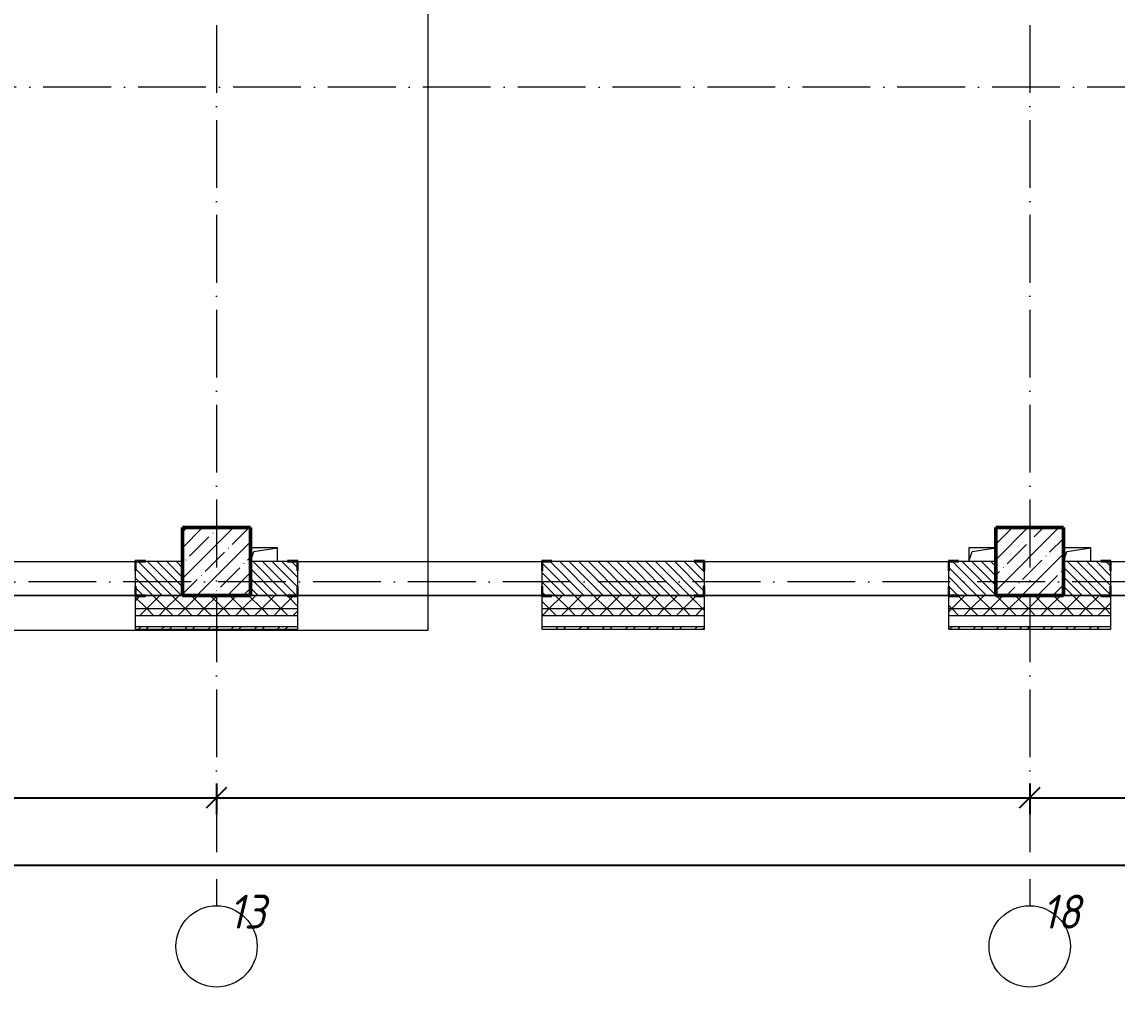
# Model space of a CAD drawing. Header units: millimetres. Extents: x -401725 to 250493, y 305116 to 802890.
# Drawn here: x 164200 to 172280, y 375834 to 382954 of the extents above; entities that cross this region are included whole.
import ezdxf

# ---------------------------------------------------------------- set-up
doc = ezdxf.new("R2010")
doc.units = ezdxf.units.MM
doc.linetypes.add('50_200_ШТРИХ_1Т_ш5_п1_п1_', pattern=[700, 500, -100, 0, -100])
for name, color, linetype, lineweight in [('A-____-____-DIMS', 7, 'Continuous', 9), ('A-GENM-____-MCUT', 7, 'Continuous', 25), ('A-GENM-____-OTLN', 7, 'Continuous', 9), ('A-GENM-____-OTLN-1', 7, 'Continuous', 25), ('A-WALL-____-MCUT', 7, 'Continuous', 13), ('A-WALL-____-MCUT-1', 7, 'Continuous', 9), ('A-WALL-____-OTLN', 7, 'Continuous', 9), ('A-WALL-____-PATT-1', 7, 'Continuous', 9), ('A-WALL-FNSH-MCUT-1', 7, 'Continuous', 9), ('S-COLS-____-MCUT', 7, 'Continuous', 50), ('S-COLS-____-OTLN', 7, 'Continuous', 9), ('S-GRID-____-IDEN', 7, 'Continuous', 9), ('S-GRID-____-OTLN-1', 7, '50_200_ШТРИХ_1Т_ш5_п1_п1_', 9)]:
    doc.layers.add(name, color=color, linetype=linetype, lineweight=lineweight)
doc.layers.add('G-____-____-SYMB-1', color=9, linetype='Continuous', lineweight=9, true_color=0x808080)
doc.styles.add('ISOCPEUR_I', font='isocpeui.ttf', dxfattribs={"width": 0.9, "height": 2.5})
doc.styles.add('ISOCPEUR_I_9', font='isocpeui.ttf', dxfattribs={"width": 0.9, "height": 250})
doc.dimstyles.new('ISO-2_5_0_9К_БОЛЬШОЙ_ОСИ', dxfattribs={"dimscale": 304.8, "dimtxt": 248.995294, "dimasz": 0.492126, "dimexe": 0.393701, "dimexo": 0, "dimgap": 0, "dimtad": 1, "dimdec": 0, "dimzin": 0, "dimdsep": 46, "dimtxsty": 'ISOCPEUR_I', "dimblk1": 'OBLIQUE', "dimblk2": 'OBLIQUE', "dimsah": 1, "dimcen": 0.09, "dimdle": 0.393701, "dimazin": 0, "dimtfac": 1, "dimtdec": 4, "dimtix": 1, "dimtmove": 0, "dimatfit": 3, "dimfxl": 1, "dimtvp": 1, "dimtolj": 1, "dimtzin": 0, "dimarcsym": 2})
pattern_1 = [(45, (144685.44, 323542.24), (-70.71068, 70.71068), []), (135, (144685.44, 323542.24), (-70.71068, -70.71068), [])]
pattern_2 = [(135, (144685.44, 323542.244), (-35.35534, -35.35534), [])]

# ---------------------------------------------------------------- blocks, each defined once
blk = doc.blocks.new('BSC_Колонна _Прямоугольная - 500х500-25642906-АР1_План отверстий 3 этажа в осях 1-64_Ю-ЯЯ')
at = {"layer": 'S-COLS-____-OTLN'}
h = blk.add_hatch(dxfattribs=at)
h.set_pattern_fill('FP_19', color=256, style=0, pattern_type=2)
h.set_pattern_definition([(45, (-26950, -55431.04), (-114.04925, 114.04925), []), (45, (-26835.95, -55431.04), (-114.04925, 114.04925), [201.613, -40.323, 3.353, -36.97])])
h.paths.add_polyline_path([(-250, -250), (250, -250), (250, 250), (-250, 250), (-250, 177.9)], flags=0)
at = {"layer": 'S-COLS-____-MCUT'}
for p, q in [((250, 250), (-250, 250)), ((-250, 250), (-250, -250)), ((250, -250), (250, 250)), ((-250, -250), (250, -250))]:
    blk.add_line(p, q, dxfattribs=at)
blk = doc.blocks.new('BSC_Колонна _Прямоугольная - 500х500-V50-АР1_План отверстий 3 этажа в осях 1-64_Ю-ЯЯ')
at = {"layer": 'S-COLS-____-OTLN'}
h = blk.add_hatch(dxfattribs=at)
h.set_pattern_fill('FP_58', color=256, style=0, pattern_type=2)
h.set_pattern_definition([(45, (-20950, -55431.04), (-114.04925, 114.04925), []), (45, (-20835.95, -55431.04), (-114.04925, 114.04925), [201.613, -40.323, 3.353, -36.97])])
h.paths.add_polyline_path([(-250, -250), (250, -250), (250, 250), (-250, 250)], flags=0)
at = {"layer": 'S-COLS-____-MCUT'}
for p, q in [((250, 250), (-250, 250)), ((-250, 250), (-250, -250)), ((250, -250), (250, 250)), ((-250, -250), (250, -250))]:
    blk.add_line(p, q, dxfattribs=at)
blk = doc.blocks.new('Фахверк_СКБ_Уголок - 250_2700-27497298-АР1_План отверстий 3 этажа в осях 1-64_Ю-ЯЯ')
at = {"layer": 'A-GENM-____-MCUT'}
for p, q in [((200, 181), (125, 181)), ((125, 181), (125, 106)), ((131, 106), (131, 175)), ((131, 175), (200, 175)), ((200, 175), (200, 181)), ((125, 106), (131, 106)), ((131, -6), (125, -6)), ((125, -6), (125, -81)), ((131, -75), (131, -6)), ((200, -75), (131, -75)), ((200, -81), (200, -75)), ((125, -81), (200, -81))]:
    blk.add_line(p, q, dxfattribs=at)
blk = doc.blocks.new('AR_Отверстие прямоугольное _в плите_ - AR_Отверстие прямоугольное _в плите_-V178-АР1_План отверстий 3 этажа в осях 1-64_Ю-ЯЯ')
at = {"layer": 'A-GENM-____-OTLN'}
for p, q in [((100, 50), (-100, 50)), ((-100, -50), (-75, 25)), ((-75, 25), (100, 50)), ((100, -50), (100, 50))]:
    blk.add_line(p, q, dxfattribs=at)
blk = doc.blocks.new('AR_Отверстие прямоугольное _в плите_ - AR_Отверстие прямоугольное _в плите_-V185-АР1_План отверстий 3 этажа в осях 1-64_Ю-ЯЯ')
at = {"layer": 'A-GENM-____-OTLN'}
for p, q in [((100, 50), (-100, 50)), ((-100, 50), (-100, -50)), ((-100, -50), (-75, 25)), ((-75, 25), (100, 50))]:
    blk.add_line(p, q, dxfattribs=at)
blk = doc.blocks.new('Ось сетки - Круг_Ø6_00__ISO-2_5_0_9K_-25732049-АР1_План отверстий 3 этажа в осях 1-64_Ю-ЯЯ')
at = {"layer": 'S-GRID-____-IDEN'}
blk.add_circle((0, 0), 3, dxfattribs=at)
blk = doc.blocks.new('_Oblique')
at = {"color": 0, "linetype": 'ByBlock', "lineweight": -2}
blk.add_line((-0.5, -0.5), (0.5, 0.5), dxfattribs=at)
blk = doc.blocks.new('*D9742')
at = {"layer": 'A-____-____-DIMS', "color": 0, "lineweight": -2, "transparency": 16777216}
for p, q in [((162635.4, 377336.8), (162635.4, 377110.7)), ((165635.4, 377336.8), (165635.4, 377110.7)), ((162515.4, 377230.7), (165755.4, 377230.7))]:
    blk.add_line(p, q, dxfattribs=at)
at = {"layer": 'Defpoints', "color": 0, "transparency": 16777216}
for p in [(162635.4, 377336.8), (165635.4, 377336.8), (165635.4, 377230.7)]:
    blk.add_point(p, dxfattribs=at)
at = {"layer": 'A-____-____-DIMS', "color": 0, "lineweight": -2, "transparency": 16777216, "xscale": 150, "yscale": 150, "zscale": 150, "rotation": 180}
blk.add_blockref('_Oblique', (162635.4, 377230.7), dxfattribs=at)
at = {"layer": 'A-____-____-DIMS', "color": 0, "lineweight": -2, "transparency": 16777216, "xscale": 150, "yscale": 150, "zscale": 150}
blk.add_blockref('_Oblique', (165635.4, 377230.7), dxfattribs=at)
at = {"layer": 'A-____-____-DIMS', "color": 0, "transparency": 16777216, "insert": (164135.4, 377232), "char_height": 2.5, "width": 758.478, "attachment_point": 5, "style": 'ISOCPEUR_I'}
blk.add_mtext('\\A1;3000', dxfattribs=at)
blk = doc.blocks.new('*D9743')
at = {"layer": 'A-____-____-DIMS', "color": 0, "lineweight": -2, "transparency": 16777216}
for p, q in [((165635.4, 377336.8), (165635.4, 377110.7)), ((171635.4, 377336.8), (171635.4, 377110.7)), ((165515.4, 377230.7), (171755.4, 377230.7))]:
    blk.add_line(p, q, dxfattribs=at)
at = {"layer": 'Defpoints', "color": 0, "transparency": 16777216}
for p in [(165635.4, 377336.8), (171635.4, 377336.8), (171635.4, 377230.7)]:
    blk.add_point(p, dxfattribs=at)
at = {"layer": 'A-____-____-DIMS', "color": 0, "lineweight": -2, "transparency": 16777216, "xscale": 150, "yscale": 150, "zscale": 150, "rotation": 180}
blk.add_blockref('_Oblique', (165635.4, 377230.7), dxfattribs=at)
at = {"layer": 'A-____-____-DIMS', "color": 0, "lineweight": -2, "transparency": 16777216, "xscale": 150, "yscale": 150, "zscale": 150}
blk.add_blockref('_Oblique', (171635.4, 377230.7), dxfattribs=at)
at = {"layer": 'A-____-____-DIMS', "color": 0, "transparency": 16777216, "insert": (168635.4, 377232), "char_height": 2.5, "width": 758.478, "attachment_point": 5, "style": 'ISOCPEUR_I'}
blk.add_mtext('\\A1;6000', dxfattribs=at)
blk = doc.blocks.new('*D9744')
at = {"layer": 'A-____-____-DIMS', "color": 0, "lineweight": -2, "transparency": 16777216}
for p, q in [((171635.4, 377336.8), (171635.4, 377110.7)), ((174635.4, 377336.8), (174635.4, 377110.7)), ((171515.4, 377230.7), (174755.4, 377230.7))]:
    blk.add_line(p, q, dxfattribs=at)
at = {"layer": 'Defpoints', "color": 0, "transparency": 16777216}
for p in [(171635.4, 377336.8), (174635.4, 377336.8), (174635.4, 377230.7)]:
    blk.add_point(p, dxfattribs=at)
at = {"layer": 'A-____-____-DIMS', "color": 0, "lineweight": -2, "transparency": 16777216, "xscale": 150, "yscale": 150, "zscale": 150, "rotation": 180}
blk.add_blockref('_Oblique', (171635.4, 377230.7), dxfattribs=at)
at = {"layer": 'A-____-____-DIMS', "color": 0, "lineweight": -2, "transparency": 16777216, "xscale": 150, "yscale": 150, "zscale": 150}
blk.add_blockref('_Oblique', (174635.4, 377230.7), dxfattribs=at)
at = {"layer": 'A-____-____-DIMS', "color": 0, "transparency": 16777216, "insert": (173135.4, 377232), "char_height": 2.5, "width": 758.478, "attachment_point": 5, "style": 'ISOCPEUR_I'}
blk.add_mtext('\\A1;3000', dxfattribs=at)
blk = doc.blocks.new('*D9695')
at = {"layer": 'A-____-____-DIMS', "color": 0, "lineweight": -2, "transparency": 16777216}
for p, q in [((142335.4, 376840), (142335.4, 376613.9)), ((215735.4, 376840), (215735.4, 376613.9)), ((142215.4, 376733.9), (215855.4, 376733.9))]:
    blk.add_line(p, q, dxfattribs=at)
at = {"layer": 'Defpoints', "color": 0, "transparency": 16777216}
for p in [(142335.4, 376840), (215735.4, 376840), (215735.4, 376733.9)]:
    blk.add_point(p, dxfattribs=at)
at = {"layer": 'A-____-____-DIMS', "color": 0, "lineweight": -2, "transparency": 16777216, "xscale": 150, "yscale": 150, "zscale": 150, "rotation": 180}
blk.add_blockref('_Oblique', (142335.4, 376733.9), dxfattribs=at)
at = {"layer": 'A-____-____-DIMS', "color": 0, "lineweight": -2, "transparency": 16777216, "xscale": 150, "yscale": 150, "zscale": 150}
blk.add_blockref('_Oblique', (215735.4, 376733.9), dxfattribs=at)
at = {"layer": 'A-____-____-DIMS', "color": 0, "transparency": 16777216, "insert": (179035.4, 376735.2), "char_height": 2.5, "width": 971.082, "attachment_point": 5, "style": 'ISOCPEUR_I'}
blk.add_mtext('\\A1;73400', dxfattribs=at)

msp = doc.modelspace()

# ---------------------------------------------------------------- hatches: boundary and pattern name
at = {"layer": 'A-WALL-____-PATT-1'}
h = msp.add_hatch(dxfattribs=at)
h.set_pattern_fill('FP_9', color=256, style=0, pattern_type=2)
h.set_pattern_definition(pattern_2)
h.paths.add_polyline_path([(165041.4376, 378723.2863), (165385.4376, 378723.2863), (165385.4376, 378973.2863), (165041.4376, 378973.2863), (165041.4376, 378904.2863), (165035.4376, 378904.2863), (165035.4376, 378792.2863), (165041.4376, 378792.2863)], flags=0)
h.paths.add_polyline_path([(162979.4376, 378723.2863), (163229.4376, 378723.2863), (163229.7867, 378792.2863), (163235.4376, 378792.2863), (163235.4376, 378904.2863), (163229.4376, 378904.2863), (163229.4376, 378973.2863), (162885.4376, 378973.2863), (162885.4376, 378723.2863)], flags=0)
h = msp.add_hatch(dxfattribs=at)
h.set_pattern_fill('FP_9', color=256, style=0, pattern_type=2)
h.set_pattern_definition(pattern_2)
h.paths.add_polyline_path([(171385.4376, 378723.2863), (171385.4376, 378973.2863), (171041.4376, 378973.2863), (171041.4376, 378904.2863), (171035.4376, 378904.2863), (171035.4376, 378792.2863), (171041.4376, 378792.2863), (171041.4376, 378723.2863), (171183.376, 378723.2863)], flags=0)
h.paths.add_polyline_path([(168110.4376, 378723.2863), (169229.4376, 378723.2863), (169229.4376, 378792.2863), (169235.4376, 378792.2863), (169235.4376, 378904.2863), (169229.4376, 378904.2863), (169229.4376, 378973.2863), (168041.4376, 378973.2863), (168041.4376, 378904.2863), (168035.4376, 378904.2863), (168035.4376, 378792.2863), (168041.4376, 378792.2863), (168041.4376, 378723.2863)], flags=0)
h.paths.add_polyline_path([(166160.4376, 378723.2863), (166229.4376, 378723.2863), (166229.4376, 378792.2863), (166235.4376, 378792.2863), (166235.4376, 378904.2863), (166229.4376, 378904.2863), (166229.4376, 378973.2863), (165885.4376, 378973.2863), (165885.4376, 378723.2863), (165979.4376, 378723.2863)], flags=0)
h = msp.add_hatch(dxfattribs=at)
h.set_pattern_fill('FP_9', color=256, style=0, pattern_type=2)
h.set_pattern_definition(pattern_2)
h.paths.add_polyline_path([(174041.4376, 378723.2863), (174385.4376, 378723.2863), (174385.4376, 378973.2863), (174041.4376, 378973.2863), (174041.4376, 378904.2863), (174035.4376, 378904.2863), (174035.4376, 378792.2863), (174041.4376, 378792.2863)], flags=0)
h.paths.add_polyline_path([(172229.4376, 378723.2863), (172229.4376, 378792.2863), (172235.4376, 378792.2863), (172235.4376, 378904.2863), (172229.4376, 378904.2863), (172229.4376, 378973.2863), (171885.4376, 378973.2863), (171885.4376, 378723.2863), (172160.4376, 378723.2863)], flags=0)
h = msp.add_hatch(dxfattribs=at)
h.set_pattern_fill('FP_4', color=256, style=0, pattern_type=2)
h.set_pattern_definition(pattern_1)
h.paths.add_polyline_path([(218904.9117, 378623.2863), (218985.4376, 378623.2863), (218985.4376, 378723.2863), (212635.4376, 378723.2863), (212635.4376, 378623.2863), (215369.9832, 378623.2863)], flags=0)
h.paths.add_polyline_path([(208300.126, 378623.2863), (208685.4376, 378623.2863), (208685.4376, 378717.2863), (208610.4376, 378717.2863), (208610.4376, 378723.2863), (207660.4376, 378723.2863), (207660.4376, 378717.2863), (207585.4376, 378717.2863), (207585.4376, 378623.2863), (207935.4376, 378623.2863)], flags=0)
h.paths.add_polyline_path([(210067.5903, 378623.2863), (211635.4376, 378623.2863), (211635.4376, 378723.2863), (209760.4376, 378723.2863), (209760.4376, 378717.2863), (209685.4376, 378717.2863), (209685.4376, 378623.2863)], flags=0)
h.paths.add_polyline_path([(204660.4376, 378623.2863), (205785.4376, 378623.2863), (205785.4376, 378717.2863), (205710.4376, 378717.2863), (205710.4376, 378723.2863), (204660.4376, 378723.2863), (204660.4376, 378717.2863), (204585.4376, 378717.2863), (204585.4376, 378623.2863), (204591.4376, 378623.2863)], flags=0)
h.paths.add_polyline_path([(202785.4376, 378623.2863), (202785.4376, 378717.2863), (202710.4376, 378717.2863), (202710.4376, 378723.2863), (201660.4376, 378723.2863), (201660.4376, 378717.2863), (201585.4376, 378717.2863), (201585.4376, 378623.2863), (202114.001, 378623.2863)], flags=0)
h.paths.add_polyline_path([(198660.4376, 378623.2863), (199785.4376, 378623.2863), (199785.4376, 378717.2863), (199710.4376, 378717.2863), (199710.4376, 378723.2863), (198660.4376, 378723.2863), (198660.4376, 378717.2863), (198585.4376, 378717.2863), (198585.4376, 378623.2863)], flags=0)
h.paths.add_polyline_path([(196710.4376, 378623.2863), (196785.4376, 378623.2863), (196785.4376, 378717.2863), (196710.4376, 378717.2863), (196710.4376, 378723.2863), (195660.4376, 378723.2863), (195660.4376, 378717.2863), (195585.4376, 378717.2863), (195585.4376, 378623.2863), (195927.876, 378623.2863)], flags=0)
h.paths.add_polyline_path([(192935.4376, 378623.2863), (193785.4376, 378623.2863), (193785.4376, 378717.2863), (193710.4376, 378717.2863), (193710.4376, 378723.2863), (192660.4376, 378723.2863), (192660.4376, 378717.2863), (192585.4376, 378717.2863), (192585.4376, 378623.2863), (192660.4376, 378623.2863)], flags=0)
h.paths.add_polyline_path([(190625.4831, 378623.2863), (190785.4376, 378623.2863), (190785.4376, 378717.2863), (190710.4376, 378717.2863), (190710.4376, 378723.2863), (189110.4376, 378723.2863), (189110.4376, 378717.2863), (189035.4376, 378717.2863), (189035.4376, 378623.2863), (189741.751, 378623.2863)], flags=0)
h.paths.add_polyline_path([(187090.5546, 378623.2863), (187235.4376, 378623.2863), (187235.4376, 378717.2863), (187160.4376, 378717.2863), (187160.4376, 378723.2863), (186110.4376, 378723.2863), (186110.4376, 378717.2863), (186035.4376, 378717.2863), (186035.4376, 378623.2863)], flags=0)
h.paths.add_polyline_path([(184235.4376, 378623.2863), (184235.4376, 378717.2863), (184160.4376, 378717.2863), (184160.4376, 378723.2863), (183110.4376, 378723.2863), (183110.4376, 378717.2863), (183035.4376, 378717.2863), (183035.4376, 378623.2863), (183555.626, 378623.2863)], flags=0)
h.paths.add_polyline_path([(180904.4296, 378623.2863), (181235.4376, 378623.2863), (181235.4376, 378717.2863), (181160.4376, 378717.2863), (181160.4376, 378723.2863), (180110.4376, 378723.2863), (180110.4376, 378717.2863), (180035.4376, 378717.2863), (180035.4376, 378623.2863), (180462.5635, 378623.2863)], flags=0)
h.paths.add_polyline_path([(177110.4376, 378623.2863), (178235.4376, 378623.2863), (178235.4376, 378717.2863), (178160.4376, 378717.2863), (178160.4376, 378723.2863), (177110.4376, 378723.2863), (177110.4376, 378717.2863), (177035.4376, 378717.2863), (177035.4376, 378623.2863), (177041.4376, 378623.2863)], flags=0)
h.paths.add_polyline_path([(174035.4376, 378623.2863), (175235.4376, 378623.2863), (175235.4376, 378717.2863), (175160.4376, 378717.2863), (175160.4376, 378723.2863), (174110.4376, 378723.2863), (174110.4376, 378717.2863), (174035.4376, 378717.2863)], flags=0)
h.paths.add_polyline_path([(172235.4376, 378623.2863), (172235.4376, 378717.2863), (172160.4376, 378717.2863), (172160.4376, 378723.2863), (171110.4376, 378723.2863), (171110.4376, 378717.2863), (171035.4376, 378717.2863), (171035.4376, 378623.2863), (172067.1081, 378623.2863)], flags=0)
h.paths.add_polyline_path([(168110.4376, 378623.2863), (169235.4376, 378623.2863), (169235.4376, 378717.2863), (169160.4376, 378717.2863), (169160.4376, 378723.2863), (168110.4376, 378723.2863), (168110.4376, 378717.2863), (168035.4376, 378717.2863), (168035.4376, 378623.2863), (168041.4376, 378623.2863)], flags=0)
h.paths.add_polyline_path([(166235.4376, 378623.2863), (166235.4376, 378717.2863), (166160.4376, 378717.2863), (166160.4376, 378723.2863), (165110.4376, 378723.2863), (165110.4376, 378717.2863), (165035.4376, 378717.2863), (165035.4376, 378623.2863), (166160.4376, 378623.2863)], flags=0)
h.paths.add_polyline_path([(162885.4376, 378623.2863), (163235.4376, 378623.2863), (163235.4376, 378717.2863), (163160.4376, 378717.2863), (163160.4376, 378723.2863), (162110.4376, 378723.2863), (162110.4376, 378717.2863), (162035.4376, 378717.2863), (162035.4376, 378623.2863), (162385.4376, 378623.2863)], flags=0)
h.paths.add_polyline_path([(161035.4376, 378623.2863), (161035.4376, 378717.2863), (160960.4376, 378717.2863), (160960.4376, 378723.2863), (151235.4376, 378723.2863), (151235.4376, 378623.2863), (160578.5903, 378623.2863)], flags=0)
h.paths.add_polyline_path([(150235.4376, 378623.2863), (150235.4376, 378723.2863), (142235.4376, 378723.2863), (142235.4376, 378623.2863), (148206.3402, 378623.2863)], flags=0)
h = msp.add_hatch(dxfattribs=at)
h.set_pattern_fill('FP_4', color=256, style=0, pattern_type=2)
h.set_pattern_definition(pattern_1)
h.paths.add_polyline_path([(218985.4376, 378573.2863), (218985.4376, 378623.2863), (212635.4376, 378623.2863), (212635.4376, 378573.2863), (218904.9117, 378573.2863)], flags=0)
h.paths.add_polyline_path([(211635.4376, 378573.2863), (211635.4376, 378623.2863), (209685.4376, 378623.2863), (209685.4376, 378573.2863), (210067.5903, 378573.2863)], flags=0)
h.paths.add_polyline_path([(205785.4376, 378573.2863), (205785.4376, 378623.2863), (204585.4376, 378623.2863), (204585.4376, 378573.2863), (204765.1974, 378573.2863)], flags=0)
h.paths.add_polyline_path([(208300.126, 378573.2863), (208685.4376, 378573.2863), (208685.4376, 378623.2863), (207585.4376, 378623.2863), (207585.4376, 378573.2863)], flags=0)
h.paths.add_polyline_path([(202114.001, 378573.2863), (202785.4376, 378573.2863), (202785.4376, 378623.2863), (201585.4376, 378623.2863), (201585.4376, 378573.2863)], flags=0)
h.paths.add_polyline_path([(199785.4376, 378573.2863), (199785.4376, 378623.2863), (198585.4376, 378623.2863), (198585.4376, 378573.2863), (199462.8046, 378573.2863)], flags=0)
h.paths.add_polyline_path([(196785.4376, 378573.2863), (196785.4376, 378623.2863), (195585.4376, 378623.2863), (195585.4376, 378573.2863), (195927.876, 378573.2863)], flags=0)
h.paths.add_polyline_path([(193785.4376, 378573.2863), (193785.4376, 378623.2863), (192585.4376, 378623.2863), (192585.4376, 378573.2863), (193276.6796, 378573.2863)], flags=0)
h.paths.add_polyline_path([(190785.4376, 378573.2863), (190785.4376, 378623.2863), (189035.4376, 378623.2863), (189035.4376, 378573.2863), (190625.4831, 378573.2863)], flags=0)
h.paths.add_polyline_path([(187235.4376, 378573.2863), (187235.4376, 378623.2863), (186035.4376, 378623.2863), (186035.4376, 378573.2863), (187090.5546, 378573.2863)], flags=0)
h.paths.add_polyline_path([(184235.4376, 378573.2863), (184235.4376, 378623.2863), (183035.4376, 378623.2863), (183035.4376, 378573.2863), (183555.626, 378573.2863)], flags=0)
h.paths.add_polyline_path([(181235.4376, 378573.2863), (181235.4376, 378623.2863), (180035.4376, 378623.2863), (180035.4376, 378573.2863), (180904.4296, 378573.2863)], flags=0)
h.paths.add_polyline_path([(177035.4376, 378573.2863), (178235.4376, 378573.2863), (178235.4376, 378623.2863), (177035.4376, 378623.2863)], flags=0)
h.paths.add_polyline_path([(174718.3046, 378573.2863), (175235.4376, 378573.2863), (175235.4376, 378623.2863), (174035.4376, 378623.2863), (174035.4376, 378573.2863)], flags=0)
h.paths.add_polyline_path([(172067.1081, 378573.2863), (172235.4376, 378573.2863), (172235.4376, 378623.2863), (171035.4376, 378623.2863), (171035.4376, 378573.2863), (171183.376, 378573.2863)], flags=0)
h.paths.add_polyline_path([(169235.4376, 378573.2863), (169235.4376, 378623.2863), (168035.4376, 378623.2863), (168035.4376, 378573.2863), (168532.1796, 378573.2863)], flags=0)
h.paths.add_polyline_path([(165880.9831, 378573.2863), (166235.4376, 378573.2863), (166235.4376, 378623.2863), (165035.4376, 378623.2863), (165035.4376, 378573.2863)], flags=0)
h.paths.add_polyline_path([(163229.7867, 378573.2863), (163235.4376, 378573.2863), (163235.4376, 378623.2863), (162035.4376, 378623.2863), (162035.4376, 378573.2863), (162346.0545, 378573.2863)], flags=0)
h.paths.add_polyline_path([(160578.5903, 378573.2863), (161035.4376, 378573.2863), (161035.4376, 378623.2863), (151235.4376, 378623.2863), (151235.4376, 378573.2863), (158811.126, 378573.2863)], flags=0)
h.paths.add_polyline_path([(150235.4376, 378573.2863), (150235.4376, 378623.2863), (142135.4376, 378623.2863), (142135.4376, 378573.2863), (148206.3402, 378573.2863)], flags=0)
h = msp.add_hatch(dxfattribs=at)
h.set_pattern_fill('FP_6', color=256, style=0, pattern_type=2)
h.set_pattern_definition([(45, (144685.44, 323542.24), (-85.53659, 85.53659), []), (45, (144742.46, 323542.24), (-85.53659, 85.53659), [])])
h.paths.add_polyline_path([(189741.751, 378473.2863), (189900.4376, 378473.2863), (189900.4376, 378493.2863), (189035.4376, 378493.2863), (189035.4376, 378473.2863)], flags=0)
h.paths.add_polyline_path([(187235.4376, 378473.2863), (187235.4376, 378493.2863), (186035.4376, 378493.2863), (186035.4376, 378473.2863), (187090.5546, 378473.2863)], flags=0)
h.paths.add_polyline_path([(184235.4376, 378473.2863), (184235.4376, 378493.2863), (183035.4376, 378493.2863), (183035.4376, 378473.2863), (183555.626, 378473.2863)], flags=0)
h.paths.add_polyline_path([(181235.4376, 378473.2863), (181235.4376, 378493.2863), (180035.4376, 378493.2863), (180035.4376, 378473.2863), (180904.4296, 378473.2863)], flags=0)
h.paths.add_polyline_path([(178235.4376, 378473.2863), (178235.4376, 378493.2863), (177035.4376, 378493.2863), (177035.4376, 378473.2863), (177369.501, 378473.2863)], flags=0)
h.paths.add_polyline_path([(174718.3046, 378473.2863), (175235.4376, 378473.2863), (175235.4376, 378493.2863), (174035.4376, 378493.2863), (174035.4376, 378473.2863)], flags=0)
h.paths.add_polyline_path([(172067.1081, 378473.2863), (172235.4376, 378473.2863), (172235.4376, 378493.2863), (171035.4376, 378493.2863), (171035.4376, 378473.2863), (171183.376, 378473.2863)], flags=0)
h.paths.add_polyline_path([(168035.4376, 378473.2863), (169235.4376, 378473.2863), (169235.4376, 378493.2863), (168035.4376, 378493.2863)], flags=0)
h.paths.add_polyline_path([(165035.4376, 378473.2863), (166235.4376, 378473.2863), (166235.4376, 378493.2863), (165035.4376, 378493.2863)], flags=0)
h.paths.add_polyline_path([(162035.4376, 378473.2863), (163235.4376, 378473.2863), (163235.4376, 378493.2863), (162035.4376, 378493.2863)], flags=0)
h.paths.add_polyline_path([(161035.4376, 378473.2863), (161035.4376, 378493.2863), (151235.4376, 378493.2863), (151235.4376, 378473.2863), (160578.5903, 378473.2863)], flags=0)
h.paths.add_polyline_path([(150235.4376, 378473.2863), (150235.4376, 378493.2863), (142005.4376, 378493.2863), (142005.4376, 378473.2863), (148206.3402, 378473.2863)], flags=0)

# ---------------------------------------------------------------- linework, layer by layer
at = {"layer": 'A-WALL-____-MCUT'}
for p, q in [((165385.4376, 378973.2863), (165110.4376, 378973.2863)), ((166160.4376, 378973.2863), (165885.4376, 378973.2863)), ((169160.4376, 378973.2863), (168110.4376, 378973.2863)), ((171385.4376, 378973.2863), (171110.4376, 378973.2863)), ((172160.4376, 378973.2863), (171885.4376, 378973.2863)), ((165035.4376, 378904.2863), (165035.4376, 378792.2863)), ((166235.4376, 378792.2863), (166235.4376, 378904.2863)), ((168035.4376, 378904.2863), (168035.4376, 378792.2863)), ((169235.4376, 378792.2863), (169235.4376, 378904.2863)), ((171035.4376, 378904.2863), (171035.4376, 378792.2863)), ((172235.4376, 378792.2863), (172235.4376, 378904.2863)), ((165035.4376, 378717.2863), (165035.4376, 378493.2863)), ((166235.4376, 378493.2863), (166235.4376, 378717.2863)), ((168035.4376, 378717.2863), (168035.4376, 378493.2863)), ((169235.4376, 378493.2863), (169235.4376, 378717.2863)), ((171035.4376, 378717.2863), (171035.4376, 378493.2863)), ((172235.4376, 378493.2863), (172235.4376, 378717.2863)), ((165035.4376, 378493.2863), (166235.4376, 378493.2863)), ((168035.4376, 378493.2863), (169235.4376, 378493.2863)), ((171035.4376, 378493.2863), (172235.4376, 378493.2863))]:
    msp.add_line(p, q, dxfattribs=at)
at = {"layer": 'A-WALL-____-MCUT-1'}
for p, q in [((165385.4376, 378723.2863), (165110.4376, 378723.2863)), ((165110.4376, 378723.2863), (165385.4376, 378723.2863)), ((166160.4376, 378723.2863), (165885.4376, 378723.2863)), ((165885.4376, 378723.2863), (166160.4376, 378723.2863)), ((169160.4376, 378723.2863), (168110.4376, 378723.2863)), ((168110.4376, 378723.2863), (169160.4376, 378723.2863)), ((171385.4376, 378723.2863), (171110.4376, 378723.2863)), ((171110.4376, 378723.2863), (171385.4376, 378723.2863)), ((172160.4376, 378723.2863), (171885.4376, 378723.2863)), ((171885.4376, 378723.2863), (172160.4376, 378723.2863)), ((166235.4376, 378623.2863), (165035.4376, 378623.2863)), ((169235.4376, 378623.2863), (168035.4376, 378623.2863)), ((172235.4376, 378623.2863), (171035.4376, 378623.2863)), ((166235.4376, 378573.2863), (165035.4376, 378573.2863)), ((169235.4376, 378573.2863), (168035.4376, 378573.2863)), ((172235.4376, 378573.2863), (171035.4376, 378573.2863))]:
    msp.add_line(p, q, dxfattribs=at)
at = {"layer": 'A-WALL-____-OTLN'}
for p, q in [((163235.4376, 378973.2863), (165035.4376, 378973.2863)), ((166235.4376, 378973.2863), (168035.4376, 378973.2863)), ((169235.4376, 378973.2863), (171035.4376, 378973.2863)), ((172235.4376, 378973.2863), (174035.4376, 378973.2863)), ((163235.4376, 378723.2863), (165035.4376, 378723.2863)), ((165035.4376, 378723.2863), (163235.4376, 378723.2863)), ((166235.4376, 378723.2863), (168035.4376, 378723.2863)), ((168035.4376, 378723.2863), (166235.4376, 378723.2863)), ((169235.4376, 378723.2863), (171035.4376, 378723.2863)), ((171035.4376, 378723.2863), (169235.4376, 378723.2863)), ((172235.4376, 378723.2863), (174035.4376, 378723.2863)), ((174035.4376, 378723.2863), (172235.4376, 378723.2863))]:
    msp.add_line(p, q, dxfattribs=at)
at = {"layer": 'A-WALL-FNSH-MCUT-1'}
for p, q in [((165035.4376, 378493.2863), (165035.4376, 378473.2863)), ((165035.4376, 378473.2863), (166235.4376, 378473.2863)), ((166235.4376, 378473.2863), (166235.4376, 378493.2863)), ((168035.4376, 378493.2863), (168035.4376, 378493.2863)), ((168035.4376, 378493.2863), (168035.4376, 378473.2863)), ((168035.4376, 378473.2863), (169235.4376, 378473.2863)), ((169235.4376, 378473.2863), (169235.4376, 378493.2863)), ((171035.4376, 378493.2863), (171035.4376, 378493.2863)), ((171035.4376, 378493.2863), (171035.4376, 378473.2863)), ((171035.4376, 378473.2863), (172235.4376, 378473.2863)), ((172235.4376, 378473.2863), (172235.4376, 378493.2863))]:
    msp.add_line(p, q, dxfattribs=at)
at = {"layer": 'G-____-____-SYMB-1'}
for p, q in [((167195.4376, 410080.4287), (167195.4376, 378463.7696)), ((167195.4376, 378463.7696), (159931.7086, 378463.7696))]:
    msp.add_line(p, q, dxfattribs=at)
at = {"layer": 'S-GRID-____-OTLN-1'}
for p, q in [((165635.4376, 414435.0957), (165635.4376, 376433.8321)), ((171635.4376, 414435.0957), (171635.4376, 376433.8321)), ((220165.4781, 382473.2863), (140016.6674, 382473.2863)), ((248759.8442, 378823.2863), (140016.6674, 378823.2863))]:
    msp.add_line(p, q, dxfattribs=at)

# ---------------------------------------------------------------- block references
at = {"layer": 'A-GENM-____-OTLN'}
for name, p in [('AR_Отверстие прямоугольное _в плите_ - AR_Отверстие прямоугольное _в плите_-V178-АР1_План отверстий 3 этажа в осях 1-64_Ю-ЯЯ', (165985.4376, 379023.2863)), ('AR_Отверстие прямоугольное _в плите_ - AR_Отверстие прямоугольное _в плите_-V185-АР1_План отверстий 3 этажа в осях 1-64_Ю-ЯЯ', (171285.4376, 379023.2863)), ('AR_Отверстие прямоугольное _в плите_ - AR_Отверстие прямоугольное _в плите_-V178-АР1_План отверстий 3 этажа в осях 1-64_Ю-ЯЯ', (171985.4376, 379023.2863))]:
    msp.add_blockref(name, p, dxfattribs=at)
at = {"layer": 'A-GENM-____-OTLN-1'}
for p in [(164910.4376, 378798.2863), (167910.4376, 378798.2863), (170910.4376, 378798.2863)]:
    msp.add_blockref('Фахверк_СКБ_Уголок - 250_2700-27497298-АР1_План отверстий 3 этажа в осях 1-64_Ю-ЯЯ', p, dxfattribs=at)
at = {"layer": 'A-GENM-____-OTLN-1', "rotation": 180}
for p in [(166360.4376, 378898.2863), (169360.4376, 378898.2863), (172360.4376, 378898.2863)]:
    msp.add_blockref('Фахверк_СКБ_Уголок - 250_2700-27497298-АР1_План отверстий 3 этажа в осях 1-64_Ю-ЯЯ', p, dxfattribs=at)
at = {"layer": 'S-COLS-____-OTLN'}
for name, p in [('BSC_Колонна _Прямоугольная - 500х500-V50-АР1_План отверстий 3 этажа в осях 1-64_Ю-ЯЯ', (165635.4376, 378973.2863)), ('BSC_Колонна _Прямоугольная - 500х500-25642906-АР1_План отверстий 3 этажа в осях 1-64_Ю-ЯЯ', (171635.4376, 378973.2863))]:
    msp.add_blockref(name, p, dxfattribs=at)
at = {"layer": 'S-GRID-____-IDEN', "xscale": 99.99999999999993, "yscale": 99.99999999999993, "zscale": 99.99999999999993, "rotation": 180}
for p in [(165635.4376, 376133.8321), (171635.4376, 376133.8321)]:
    msp.add_blockref('Ось сетки - Круг_Ø6_00__ISO-2_5_0_9K_-25732049-АР1_План отверстий 3 этажа в осях 1-64_Ю-ЯЯ', p, dxfattribs=at)

# ---------------------------------------------------------------- texts
at = {"layer": 'S-GRID-____-IDEN', "char_height": 250, "width": 346.329, "attachment_point": 1, "style": 'ISOCPEUR_I_9'}
for s, insert in [('13', (165726.5811, 376515.0195)), ('18', (171726.5811, 376515.0195))]:
    msp.add_mtext(s, dxfattribs=dict(at, insert=insert))

# ---------------------------------------------------------------- dimensions: what is measured, and where the dimension line sits
at = {"layer": 'A-____-____-DIMS'}
for base, p1, p2, override, picture, middle in [((165635.4376, 377230.7114), (162635.4376, 377336.7774), (165635.4376, 377336.7774), {"dimpost": '<>', "dimfxl": 3000}, '*D9742', (164135.4376, 377231.9614)), ((171635.4376, 377230.7114), (165635.4376, 377336.7774), (171635.4376, 377336.7774), {"dimpost": '<>', "dimfxl": 6000}, '*D9743', (168635.4376, 377231.9614)), ((174635.4376, 377230.7114), (171635.4376, 377336.7774), (174635.4376, 377336.7774), {"dimpost": '<>', "dimfxl": 3000}, '*D9744', (173135.4376, 377231.9614)), ((215735.4376, 376733.9111), (142335.4376, 376839.9772), (215735.4376, 376839.9772), {"dimpost": '<>', "dimfxl": 73400}, '*D9695', (179035.4376, 376735.1772))]:
    dim = msp.add_linear_dim(base=base, p1=p1, p2=p2, dimstyle='ISO-2_5_0_9К_БОЛЬШОЙ_ОСИ', override=override, dxfattribs=at)
    dim.commit()
    dim.dimension.update_dxf_attribs({"geometry": picture, "text_midpoint": middle})

doc.saveas('drawing.dxf')
